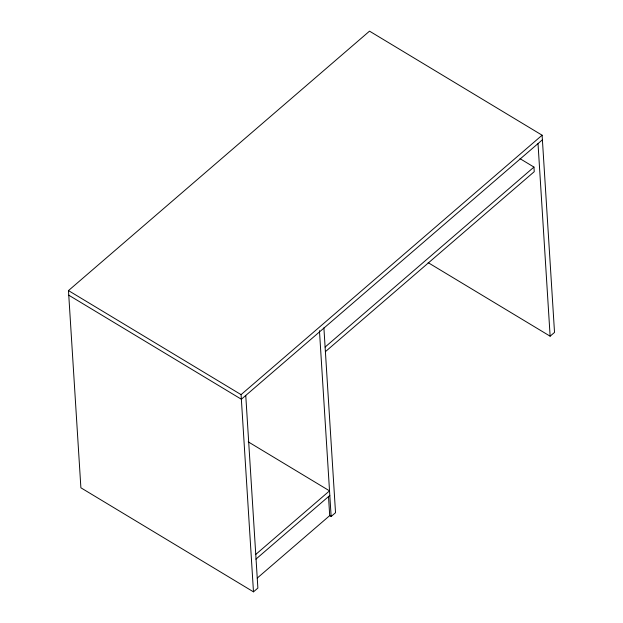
<?xml version="1.0" encoding="UTF-8"?>
<svg xmlns="http://www.w3.org/2000/svg" width="623" height="623" viewBox="0 0 623 623"><rect width="100%" height="100%" fill="white"/><g stroke="black" fill="none" stroke-linecap="round" stroke-linejoin="round"><path stroke-width="0.93" d="M245.758 395.457L257.875 588.065L253.483 591.85L80.889 487.793L68.475 290.591L369.517 31.15L542.111 135.207L554.525 332.409L550.132 336.194L428.149 262.657M253.483 591.85L241.078 394.639L542.111 135.207M542.407 139.809L241.366 399.242L68.764 295.193M325.113 347.058L533.958 167.073L519.987 158.647M325.401 351.66L534.246 171.675L533.958 167.073M255.625 554.548L329.528 490.862L248.234 441.847M255.921 559.15L329.816 495.456M257.268 578.058L329.707 515.626L328.5 496.508M329.481 515.494L331.14 516.498L335.532 512.713L323.898 327.846M68.475 290.591L241.078 394.639M538.015 143.586L550.132 336.194M319.451 330.665L331.14 516.498"/></g></svg>
